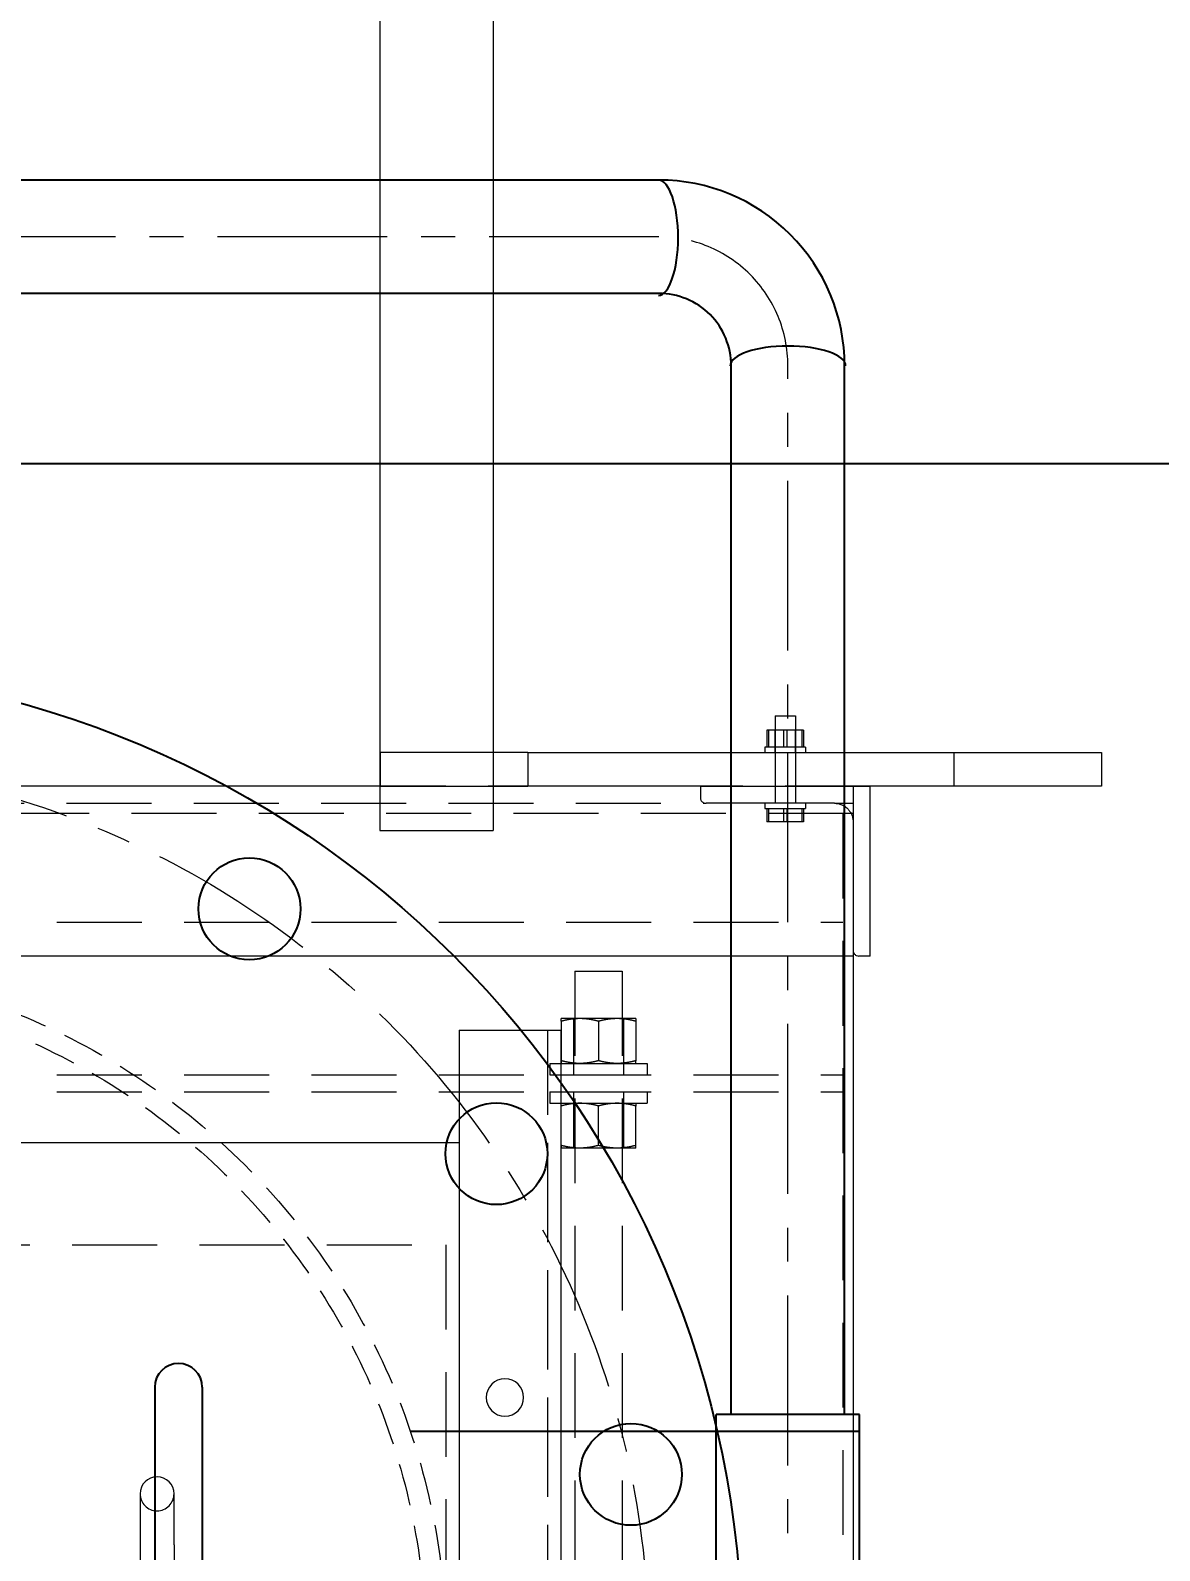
# Model space of a CAD drawing. Header units: millimetres. Extents: x -46397 to 283259, y -8690 to 23983.
# Drawn here: x 9527.2 to 9859.8, y 7916.1 to 8363.8 of the extents above; entities that cross this region are included whole.
import ezdxf

# ---------------------------------------------------------------- set-up
doc = ezdxf.new("R2010")
doc.units = ezdxf.units.MM
for name, pattern in [('CENTER', [2, 1.25, -0.25, 0.25, -0.25]), ('HIDDEN', [0.375, 0.25, -0.125]), ('HIDDENX2', [0.75, 0.5, -0.25])]:
    doc.linetypes.add(name, pattern=pattern)
doc.layers.get('Defpoints').update_dxf_attribs({"lineweight": 0})
for name, color, linetype, lineweight in [('DUONGCHINH', 7, 'Continuous', 25), ('DUONGDAM', 7, 'Continuous', 25), ('Long_AM_Hidden', 4, 'HIDDEN', 9), ('Long_AM_Visible', 30, 'Continuous', 25), ('Long_Centerline', 1, 'CENTER', 9), ('PHANTOM 2', 8, 'Continuous', 0), ('ĐƯỜNG ĐẬM', 255, 'Continuous', 25)]:
    doc.layers.add(name, color=color, linetype=linetype, lineweight=lineweight)
doc.styles.add('GHI CHÚ 1', font='isocp_IV25.ttf', dxfattribs={"width": 0.8})
doc.dimstyles.new('1-30SCALE', dxfattribs={"dimtxt": 75, "dimasz": 75, "dimexe": 37.5, "dimexo": 30, "dimgap": 30, "dimtad": 1, "dimtoh": 1, "dimdec": 0, "dimdsep": 46, "dimtxsty": 'GHI CHÚ 1', "dimcen": 0.09, "dimclrd": 256, "dimclre": 256, "dimclrt": 2, "dimadec": 0, "dimazin": 0, "dimtfac": 1, "dimtdec": 0, "dimtofl": 0, "dimtmove": 0, "dimatfit": 3, "dimfxl": 1, "dimlwd": 0, "dimlwe": 0, "dimarcsym": 0})

# ---------------------------------------------------------------- blocks, each defined once
blk = doc.blocks.new('A$C3d023de0')
at = {"layer": 'DUONGCHINH', "color": 2, "ltscale": 10, "extrusion": (0, 1, 0)}
blk.add_line((606, 1954.61), (-606, 1954.61), dxfattribs=at)
at = {"layer": 'DUONGCHINH', "color": 2, "ltscale": 10}
blk.add_lwpolyline([(-606, 1954.61), (-606, 2004.61, -0.28449), (-491.03, 2193.28, -0.238987), (491.03, 2193.28, -0.28449), (606, 2004.61), (606, 1954.61)], format="xyb", close=True, dxfattribs=at)
blk = doc.blocks.new('A$C06888fbc')
at = {"color": 150, "linetype": 'Continuous', "lineweight": 0, "ltscale": 10, "extrusion": (0, 1, 0)}
for p, q in [((297.25, 1876.11), (297.25, 1871.11)), ((297.77, 1876.11), (297.25, 1876.11)), ((297.77, 1876.11), (297.77, 1871.11)), ((303.19, 1876.11), (297.77, 1876.11)), ((299.67, 1880.36), (305.67, 1880.36)), ((299.67, 1880.36), (299.67, 1876.11)), ((303.19, 1876.11), (303.19, 1871.11)), ((308.08, 1876.11), (303.19, 1876.11)), ((305.67, 1880.36), (305.67, 1876.11)), ((308.08, 1876.11), (308.08, 1871.11)), ((226.9, 1869.61), (183.36, 1869.61)), ((183.36, 1869.61), (183.36, 1859.61)), ((226.9, 1869.61), (226.9, 1859.61)), ((226.9, 1869.61), (395.82, 1869.61)), ((308.67, 1871.11), (296.67, 1871.11)), ((296.67, 1871.11), (296.67, 1869.61)), ((308.67, 1871.11), (308.67, 1869.61)), ((395.82, 1869.61), (395.82, 1859.61)), ((183.36, 1859.62), (-188.03, 1859.62)), ((183.36, 1859.61), (226.9, 1859.61)), ((277.67, 1859.61), (226.9, 1859.61)), ((277.67, 1859.62), (327.67, 1859.62)), ((277.67, 1859.62), (277.67, 1856.29)), ((327.67, 1809.62), (327.67, 1859.62)), ((395.82, 1859.61), (327.67, 1859.61)), ((317.17, 1854.62), (279.34, 1854.62)), ((308.67, 1854.61), (296.67, 1854.61)), ((296.67, 1854.61), (296.67, 1853.11)), ((299.67, 1854.62), (299.67, 1854.61)), ((305.67, 1854.62), (305.67, 1854.61)), ((308.67, 1854.61), (308.67, 1853.11)), ((296.67, 1853.11), (308.67, 1853.11)), ((297.25, 1853.11), (297.25, 1849.11)), ((297.77, 1853.11), (297.77, 1849.11)), ((303.19, 1853.11), (303.19, 1849.11)), ((308.08, 1853.11), (308.08, 1849.11)), ((297.77, 1849.11), (297.25, 1849.11)), ((303.19, 1849.11), (297.77, 1849.11)), ((308.08, 1849.11), (303.19, 1849.11)), ((322.67, 1849.12), (322.67, 1811.29)), ((322.67, 1809.62), (-327.33, 1809.62)), ((322.67, 1811.29), (322.67, 1809.62)), ((322.67, 1809.62), (322.67, 581.61)), ((327.67, 1809.62), (324.34, 1809.62)), ((206.62, 1787.82), (236.62, 1787.82)), ((206.62, 1787.82), (206.62, 637.81)), ((236.62, 1787.82), (236.62, 637.81)), ((206.62, 1754.62), (-211.29, 1754.62)), ((112.67, 1651.23), (112.67, 1636.23)), ((122.67, 1636.23), (122.67, 1651.23)), ((112.67, 1636.23), (112.67, 1516.23)), ((122.67, 1636.23), (122.67, 1516.23))]:
    blk.add_line(p, q, dxfattribs=at)
at = {"color": 1, "linetype": 'HIDDENX2', "lineweight": 0, "ltscale": 50, "extrusion": (0, 1, 0)}
for p, q in [((299.67, 1876.11), (299.67, 1854.62)), ((299.67, 1869.61), (299.67, 1876.11)), ((302.14, 1876.11), (302.14, 1871.11)), ((305.67, 1876.11), (305.67, 1854.62)), ((305.67, 1869.61), (305.67, 1876.11)), ((307.56, 1876.11), (307.56, 1871.11)), ((296.67, 1869.61), (308.67, 1869.61)), ((296.67, 1869.61), (296.67, 1869.61)), ((308.67, 1869.61), (308.67, 1869.61)), ((352.28, 1869.61), (352.28, 1859.61)), ((277.67, 1859.62), (183.36, 1859.62)), ((327.67, 1859.61), (277.67, 1859.61)), ((322.67, 1859.62), (322.67, 1849.12)), ((-284, 1854.62), (279.34, 1854.62)), ((317.17, 1854.62), (322.67, 1854.62)), ((322.67, 1851.61), (-327.33, 1851.61)), ((322.67, 1851.61), (-327.33, 1851.61)), ((302.14, 1853.11), (302.14, 1849.11)), ((307.56, 1853.11), (307.56, 1849.11)), ((319.67, 1851.61), (319.67, 539.62)), ((-324.33, 1819.62), (319.67, 1819.62)), ((240.67, 1805.19), (254.67, 1805.19)), ((240.67, 1805.19), (240.67, 1395.61)), ((254.67, 1805.19), (254.67, 1395.61)), ((242.17, 1791.19), (236.67, 1791.19)), ((240.33, 1791.19), (240.33, 1777.99)), ((253.17, 1791.19), (242.17, 1791.19)), ((258.67, 1791.19), (253.17, 1791.19)), ((255, 1791.19), (255, 1777.99)), ((232.62, 1787.82), (232.62, 637.81)), ((236.67, 1790.4), (236.67, 1778.79)), ((247.67, 1790.4), (247.67, 1778.79)), ((258.67, 1790.4), (258.67, 1778.79)), ((233.37, 1777.99), (247.67, 1777.99)), ((233.37, 1777.99), (233.37, 1774.62)), ((240.33, 1777.99), (240.33, 1774.62)), ((247.67, 1777.99), (261.97, 1777.99)), ((255, 1777.99), (255, 1774.62)), ((261.97, 1777.99), (261.97, 1774.62)), ((-324.33, 1774.62), (319.67, 1774.62)), ((233.37, 1774.62), (247.67, 1774.62)), ((247.67, 1774.62), (261.97, 1774.62)), ((-324.33, 1769.62), (319.67, 1769.62)), ((233.37, 1769.62), (247.67, 1769.62)), ((233.37, 1769.62), (233.37, 1766.25)), ((240.33, 1769.62), (240.33, 1766.25)), ((247.67, 1769.62), (261.97, 1769.62)), ((255, 1769.62), (255, 1766.25)), ((261.97, 1769.62), (261.97, 1766.25)), ((233.37, 1766.25), (247.67, 1766.25)), ((236.67, 1753.84), (236.67, 1765.45)), ((240.33, 1766.25), (240.33, 1753.05)), ((247.67, 1766.25), (261.97, 1766.25)), ((247.67, 1753.84), (247.67, 1765.45)), ((255, 1766.25), (255, 1753.05)), ((258.67, 1753.84), (258.67, 1765.45)), ((232.67, 1754.62), (232.67, 1454.62)), ((242.17, 1753.05), (236.67, 1753.05)), ((253.17, 1753.05), (242.17, 1753.05)), ((258.67, 1753.05), (253.17, 1753.05)), ((-207.33, 1724.61), (202.67, 1724.61)), ((202.67, 1724.61), (202.67, 1484.61))]:
    blk.add_line(p, q, dxfattribs=at)
at = {"color": 150, "linetype": 'Continuous', "lineweight": 0, "ltscale": 10, "extrusion": (0, 0, -1)}
blk.add_circle((-220.12, 1679.61), 5.5, dxfattribs=at)
at = {"color": 150, "linetype": 'Continuous', "lineweight": 0, "ltscale": 10}
for start, end in [(90, 180), (0, 90)]:
    blk.add_arc((117.67, 1651.23), 5, start, end, dxfattribs=at)
at = {"color": 1, "linetype": 'HIDDENX2', "lineweight": 0, "ltscale": 50}
blk.add_arc((117.67, 1651.23), 5, 180, 0, dxfattribs=at)
at = {"color": 150, "linetype": 'Continuous', "lineweight": 0, "ltscale": 10}
for points, knots in [([(277.67, 1856.29), (277.67, 1856.18), (277.68, 1856.08), (277.72, 1855.86), (277.75, 1855.76), (277.83, 1855.56), (277.88, 1855.46), (278, 1855.29), (278.06, 1855.21), (278.2, 1855.05), (278.29, 1854.98), (278.48, 1854.85), (278.58, 1854.79), (278.79, 1854.7), (278.9, 1854.67), (279.12, 1854.63), (279.23, 1854.62), (279.34, 1854.62)], [0, 0, 0, 0, 0.312638, 0.312638, 0.625276, 0.625276, 0.937914, 0.937914, 1.250551, 1.250551, 1.609957, 1.609957, 1.969363, 1.969363, 2.328769, 2.328769, 2.688175, 2.688175, 2.688175, 2.688175]), ([(317.17, 1854.62), (317.52, 1854.62), (317.88, 1854.58), (318.61, 1854.44), (318.97, 1854.33), (319.67, 1854.03), (320.01, 1853.84), (320.64, 1853.4), (320.93, 1853.15), (321.4, 1852.64), (321.6, 1852.38), (321.97, 1851.81), (322.13, 1851.5), (322.4, 1850.85), (322.5, 1850.51), (322.63, 1849.81), (322.67, 1849.46), (322.67, 1849.12)], [9.055106, 9.055106, 9.055106, 9.055106, 10.298051, 10.298051, 11.540995, 11.540995, 12.78394, 12.78394, 14.026884, 14.026884, 15.05543, 15.05543, 16.083976, 16.083976, 17.112521, 17.112521, 18.141067, 18.141067, 18.141067, 18.141067]), ([(322.67, 1811.29), (322.67, 1811.18), (322.68, 1811.08), (322.72, 1810.86), (322.75, 1810.76), (322.83, 1810.56), (322.88, 1810.47), (322.99, 1810.3), (323.05, 1810.22), (323.19, 1810.06), (323.28, 1809.99), (323.47, 1809.85), (323.58, 1809.79), (323.9, 1809.66), (324.12, 1809.62), (324.34, 1809.62)], [0, 0, 0, 0, 0.312011, 0.312011, 0.624021, 0.624021, 0.936032, 0.936032, 1.248043, 1.248043, 1.627769, 1.627769, 2.007495, 2.007495, 2.766948, 2.766948, 2.766948, 2.766948])]:
    blk.add_open_spline(points, degree=3, knots=knots, dxfattribs=at)
at = {"color": 1, "linetype": 'HIDDENX2', "lineweight": 0, "ltscale": 50}
for points, weights in [([(242.17, 1791.19), (239.62, 1791.19), (236.67, 1790.4)], [1, 1.03799156647, 1.00007075032]), ([(236.67, 1790.4), (236.67, 1791.19), (236.67, 1791.19)], [1.00007075032, 1.03799156647, 1]), ([(247.67, 1790.4), (244.72, 1791.19), (242.17, 1791.19)], [1.00007075032, 1.03799156647, 1]), ([(253.17, 1791.19), (250.62, 1791.19), (247.67, 1790.4)], [1, 1.03799156647, 1.00007075032]), ([(258.67, 1790.4), (255.72, 1791.19), (253.17, 1791.19)], [1.00007075032, 1.03799156647, 1]), ([(258.67, 1791.19), (258.67, 1791.19), (258.67, 1790.4)], [1, 1.03799156647, 1.00007075032]), ([(242.17, 1777.99), (239.62, 1777.99), (236.67, 1778.79)], [1, 1.03799156647, 1.00007075032]), ([(236.67, 1778.79), (236.67, 1777.99), (236.67, 1777.99)], [1.00007075032, 1.03799156647, 1]), ([(247.67, 1778.79), (244.72, 1777.99), (242.17, 1777.99)], [1.00007075032, 1.03799156647, 1]), ([(253.17, 1777.99), (250.62, 1777.99), (247.67, 1778.79)], [1, 1.03799156647, 1.00007075032]), ([(258.67, 1778.79), (255.72, 1777.99), (253.17, 1777.99)], [1.00007075032, 1.03799156647, 1]), ([(258.67, 1777.99), (258.67, 1777.99), (258.67, 1778.79)], [1, 1.03799156647, 1.00007075032]), ([(242.17, 1766.25), (239.62, 1766.25), (236.67, 1765.45)], [1, 1.03799156647, 1.00007075032]), ([(236.67, 1765.45), (236.67, 1766.25), (236.67, 1766.25)], [1.00007075032, 1.03799156647, 1]), ([(247.67, 1765.45), (244.72, 1766.25), (242.17, 1766.25)], [1.00007075032, 1.03799156647, 1]), ([(253.17, 1766.25), (250.62, 1766.25), (247.67, 1765.45)], [1, 1.03799156647, 1.00007075032]), ([(258.67, 1765.45), (255.72, 1766.25), (253.17, 1766.25)], [1.00007075032, 1.03799156647, 1]), ([(258.67, 1766.25), (258.67, 1766.25), (258.67, 1765.45)], [1, 1.03799156647, 1.00007075032]), ([(242.17, 1753.05), (239.62, 1753.05), (236.67, 1753.84)], [1, 1.03799156647, 1.00007075032]), ([(236.67, 1753.84), (236.67, 1753.05), (236.67, 1753.05)], [1.00007075032, 1.03799156647, 1]), ([(247.67, 1753.84), (244.72, 1753.05), (242.17, 1753.05)], [1.00007075032, 1.03799156647, 1]), ([(253.17, 1753.05), (250.62, 1753.05), (247.67, 1753.84)], [1, 1.03799156647, 1.00007075032]), ([(258.67, 1753.84), (255.72, 1753.05), (253.17, 1753.05)], [1.00007075032, 1.03799156647, 1]), ([(258.67, 1753.05), (258.67, 1753.05), (258.67, 1753.84)], [1, 1.03799156647, 1.00007075032])]:
    blk.add_rational_spline(points, weights, degree=2, dxfattribs=at)
blk = doc.blocks.new('*U1805')
at = {"layer": 'DUONGDAM'}
blk.add_circle((0, 0), 15, dxfattribs=at)
blk = doc.blocks.new('*U1806')
at = {"layer": 'ĐƯỜNG ĐẬM', "color": 0, "linetype": 'ByBlock', "lineweight": -2, "transparency": 16777216}
for p, rotation in [((178685.65, 912.14), 315), ((178742.55, 826.98), 292.5000000000001), ((178762.53, 726.53), 270)]:
    blk.add_blockref('*U1805', p, dxfattribs=dict(at, rotation=rotation))
blk = doc.blocks.new('MH2.2')
at = {"layer": 'Long_AM_Hidden', "ltscale": 50}
for radius in [202.91, 196.91]:
    blk.add_circle((0, 0), radius, dxfattribs=at)
at = {"layer": 'Long_AM_Visible', "extrusion": (0, 1, 0)}
for p, q in [((116.99, 78), (116.99, -78)), ((130.99, 78), (130.99, -78)), ((324.56, 70), (282.36, 70)), ((282.36, 65), (282.36, 70)), ((324.56, 65), (324.56, 70)), ((324.56, 65), (282.36, 65)), ((324.56, 65), (282.36, 65)), ((282.36, -65), (282.36, 65)), ((324.56, -65), (324.56, 65))]:
    blk.add_line(p, q, dxfattribs=at)
at = {"layer": 'Long_AM_Visible'}
blk.add_line((282.36, 65), (192.22, 65), dxfattribs=at)
for points in [[(320.16, 70), (320.16, 378.85, 0.414214), (265.46, 433.55), (-23.91, 433.55)], [(286.76, 70), (286.76, 378.85, 0.414214), (265.46, 400.15), (-23.37, 400.15)]]:
    blk.add_lwpolyline(points, format="xyb", dxfattribs=at)
blk.add_circle((0, 0), 290, dxfattribs=at)
for start, end in [(90, 180), (360, 90)]:
    blk.add_arc((123.99, 78), 7, start, end, dxfattribs=at)
for centre, major_axis, start_param in [((265.31, 416.55), (-0.01, -17), 0.001492), ((303.46, 378.85), (17, -0.01), 0.000178)]:
    blk.add_ellipse(centre, major_axis=major_axis, ratio=0.34202, start_param=start_param, end_param=3.141767, dxfattribs=at)
at = {"layer": 'Long_Centerline', "ltscale": 40}
blk.add_lwpolyline([(303.46, -105), (303.46, 378.85, 0.414214), (265.46, 416.85), (-28.22, 416.85)], format="xyb", dxfattribs=at)
blk.add_circle((0, 0), 262.5, dxfattribs=at)
at = {"layer": 'ĐƯỜNG ĐẬM', "ltscale": 100, "extrusion": (0, 1, 0)}
blk.add_line((282.36, -64.97), (282.36, 64.97), dxfattribs=at)
at = {"layer": 'ĐƯỜNG ĐẬM', "ltscale": 100, "rotation": 11.5}
blk.add_blockref('*U1806', (-174771.75, -36299.12), dxfattribs=at)
blk = doc.blocks.new('q kjekjas ad')
at = {"color": 2, "linetype": 'Continuous', "lineweight": 0, "ltscale": 10, "extrusion": (0, 1, 0)}
for p, q in [((-4816.7, 2460.23), (-4816.7, 1846.61)), ((-4783.3, 2460.23), (-4783.3, 1846.61)), ((-4816.7, 1846.61), (-4783.3, 1846.61))]:
    blk.add_line(p, q, dxfattribs=at)
blk.add_blockref('MH2.2', (-5000, 1604.62))
blk = doc.blocks.new('*D1643')
at = {"layer": 'Defpoints', "color": 0, "transparency": 16777216}
for p in [(9680.34, 8741.79, -1.5), (11942.21, 8741.79), (10121.84, 3758.56, -1.5)]:
    blk.add_point(p, dxfattribs=at)
at = {"layer": 'PHANTOM 2', "linetype": 'Continuous', "lineweight": 0, "transparency": 16777216}
for p, q in [((9710.34, 8741.79), (11972.21, 8741.79)), ((11942.21, 3848.56), (11942.21, 8651.79)), ((10151.84, 3758.56), (11972.21, 3758.56))]:
    blk.add_line(p, q, dxfattribs=at)
at = {"layer": 'PHANTOM 2', "transparency": 16777216}
for points in [[(11927.21, 8651.79), (11957.21, 8651.79), (11942.21, 8741.79)], [(11927.21, 3848.56), (11957.21, 3848.56), (11942.21, 3758.56)]]:
    blk.add_solid(points, dxfattribs=at)
at = {"layer": 'PHANTOM 2', "color": 2, "transparency": 16777216, "insert": (11862.67, 6250.17), "char_height": 95, "attachment_point": 5, "rotation": 90, "style": 'GHI CHÚ 1'}
blk.add_mtext('4983', dxfattribs=at)

msp = doc.modelspace()

# ---------------------------------------------------------------- block references
for name, p in [('q kjekjas ad', (14446.84, 6281.56, -1.5)), ('A$C3d023de0', (9446.84, 6281.56, -1.5)), ('A$C06888fbc', (9446.84, 6281.56, -1.5))]:
    msp.add_blockref(name, p)

# ---------------------------------------------------------------- dimensions: what is measured, and where the dimension line sits
at = {"layer": 'PHANTOM 2'}
dim = msp.add_linear_dim(base=(11942.21, 8741.79), p1=(10121.84, 3758.56, -1.5), p2=(9680.34, 8741.79, -1.5), angle=90, dimstyle='1-30SCALE', override={"dimtxt": 95, "dimasz": 90, "dimexe": 30, "dimtmove": 1}, dxfattribs=at)
dim.commit()
dim.dimension.update_dxf_attribs({"geometry": '*D1643', "text_midpoint": (11862.67, 6250.17)})

doc.saveas('drawing.dxf')
